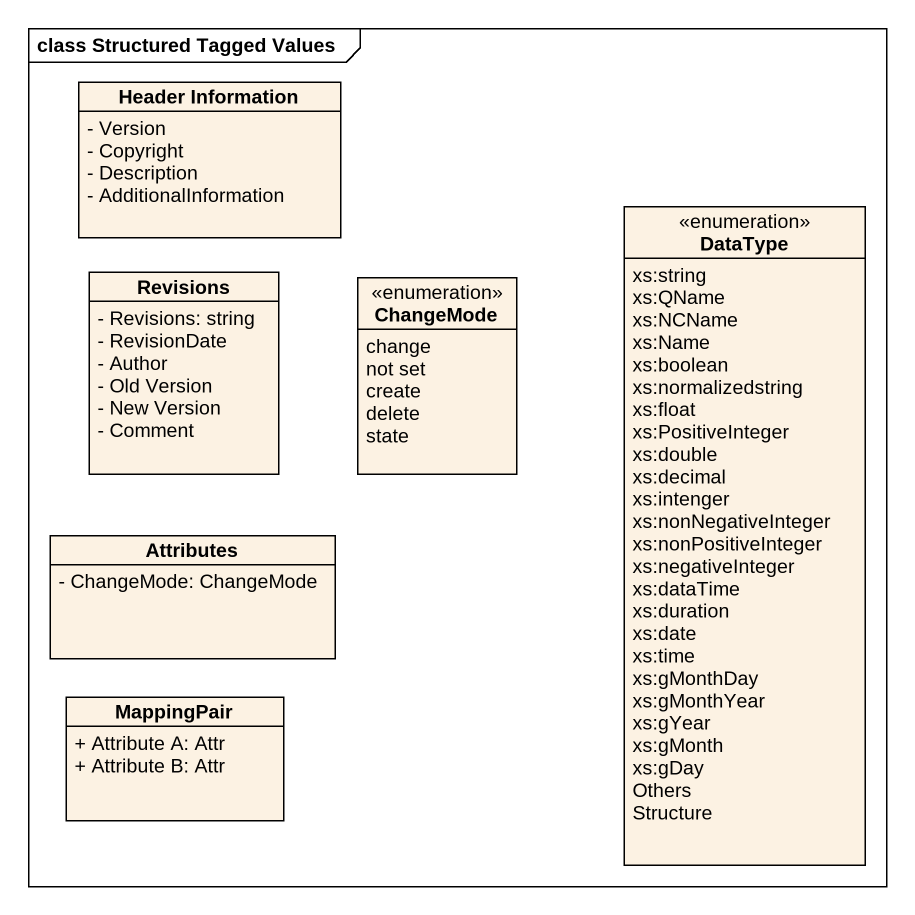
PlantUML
@startuml
mainframe class Structured Tagged Values
hide circle
hide empty members
skinparam classAttributeIconSize 0
class "Header Information" as Header_Information {
  - Version
  - Copyright
  - Description
  - AdditionalInformation
}
enum DataType {
  xs:string
  xs:QName
  xs:NCName
  xs:Name
  xs:boolean
  xs:normalizedstring
  xs:float
  xs:PositiveInteger
  xs:double
  xs:decimal
  xs:intenger
  xs:nonNegativeInteger
  xs:nonPositiveInteger
  xs:negativeInteger
  xs:dataTime
  xs:duration
  xs:date
  xs:time
  xs:gMonthDay
  xs:gMonthYear
  xs:gYear
  xs:gMonth
  xs:gDay
  Others
  Structure
}
class Revisions {
  - Revisions: string
  - RevisionDate
  - Author
  - Old Version
  - New Version
  - Comment
}
enum ChangeMode {
  change
  not set
  create
  delete
  state
}
class Attributes {
  - ChangeMode: ChangeMode
}
class MappingPair {
  + Attribute A: Attr
  + Attribute B: Attr
}
@enduml
